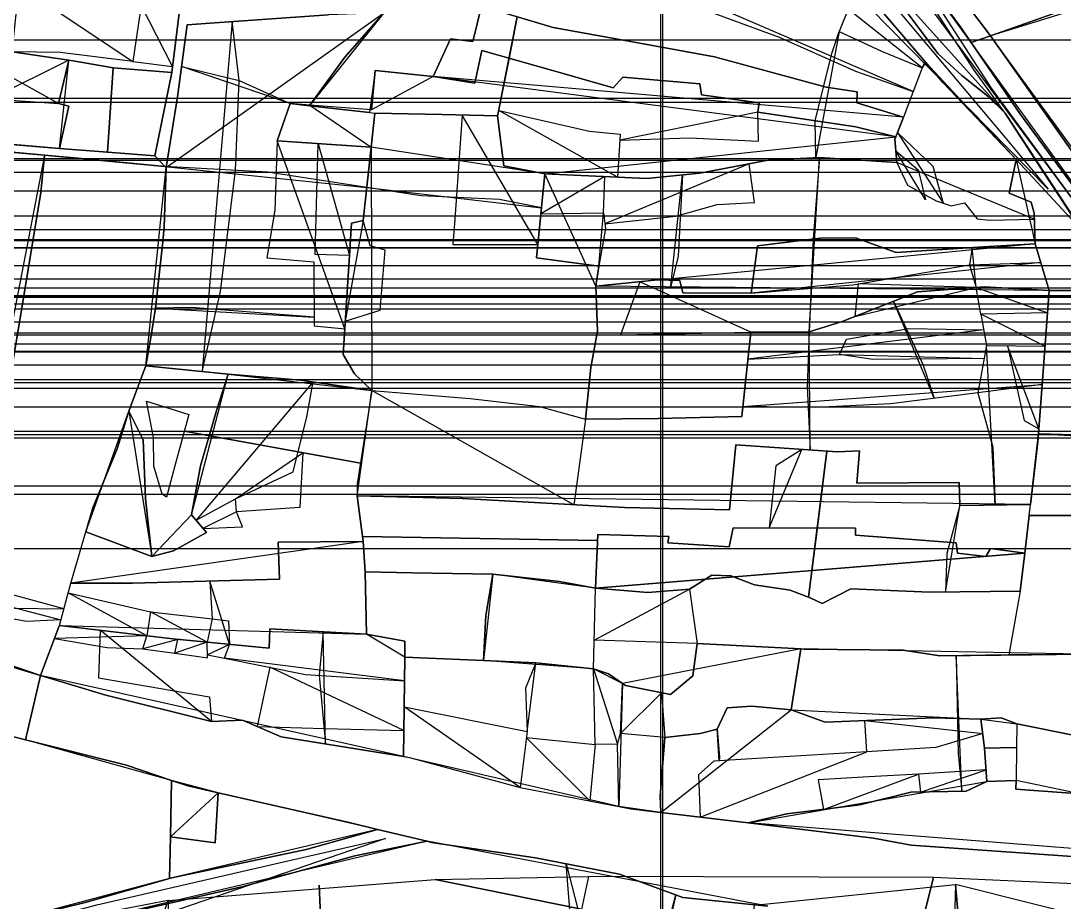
# Model space of a CAD drawing. Extents: x -6790 to 12600, y -1098 to 2171.
# Drawn here: x 516 to 642.3, y 632.3 to 738.9 of the extents above; entities that cross this region are included whole.
import ezdxf

# ---------------------------------------------------------------- set-up
doc = ezdxf.new("R2010")
doc.units = 0

msp = doc.modelspace()

# ---------------------------------------------------------------- linework, layer by layer
for points in [[(593.71, 814.33), (0.06, 814.26), (0.06, -0.07), (593.71, 0), (593.71, 814.33)], [(593.47, 802.52), (0, 802.52), (0, 0), (593.47, 0), (593.47, 802.52)], [(648.84, 709.89), (642.62, 718.33), (633.48, 730.75), (625.59, 743.05), (621.43, 748.57), (614.87, 758.38), (611.57, 762.12), (608.5, 764.16), (648.84, 709.89)], [(599.54, 760.05), (621.11, 741.52), (635.12, 724.84), (640.37, 718.56), (599.54, 760.05)], [(633.37, 737.1), (627.36, 745.05), (628.74, 745.56), (631.03, 746.39), (632.94, 747.23), (641.44, 750.94), (641.66, 754.18), (641.3, 757.23), (654.8, 756.76), (651.51, 746.23), (650.75, 742.49), (641.62, 740.01), (633.37, 737.1)], [(650.75, 742.49), (641.62, 740.01), (633.37, 737.1), (627.36, 745.05), (628.74, 745.56), (631.03, 746.39), (632.94, 747.23), (641.44, 750.94), (641.66, 754.18), (641.3, 757.23), (654.8, 756.76), (651.51, 746.23), (650.75, 742.49)], [(592.42, 744.01), (592.56, 740.15), (599.09, 740.13), (607.77, 736.93), (617.02, 732.81), (624.01, 730.37), (592.42, 744.01)], [(625.28, 744.29), (627.36, 745.05), (633.37, 737.1), (643.63, 722.58), (649.29, 715.3), (649.36, 714.07), (649.7, 711.85), (649.65, 710.65), (643.68, 718.54), (637.02, 727.6), (629.7, 738.25), (625.28, 744.29)], [(631.05, 736.29), (629.7, 738.25), (625.28, 744.29), (627.36, 745.05), (633.37, 737.1), (631.05, 736.29)], [(625.28, 744.29), (629.7, 738.25), (637.02, 727.6), (643.68, 718.54), (649.65, 710.65), (625.28, 744.29)], [(529.51, 734), (520.71, 735.1), (514.9, 735.15), (515.77, 743.19), (529.51, 734)], [(625.51, 733.92), (624.54, 735.06), (617.37, 743.47), (616.13, 740.35), (615.04, 737.62), (620.17, 735.25), (625.11, 733.24), (625.51, 733.92)], [(625.11, 733.24), (625.51, 733.92), (624.54, 735.06), (617.37, 743.47), (616.13, 740.35), (615.04, 737.62), (620.17, 735.25), (625.11, 733.24)], [(625.51, 733.92), (624.54, 735.06), (617.37, 743.47), (625.51, 733.92)], [(621.76, 742.69), (623.04, 740.23), (626.98, 734.95), (629.91, 732.31), (633.07, 729.8), (635.16, 727.73), (631.4, 732.94), (625.91, 741.48), (624.22, 743.69), (621.76, 742.69)], [(635.16, 727.73), (633.07, 729.8), (629.91, 732.31), (626.98, 734.95), (623.04, 740.23), (621.76, 742.69), (635.16, 727.73)], [(633.37, 737.1), (641.62, 740.01), (650.75, 742.49), (633.37, 737.1)], [(633.37, 737.1), (641.62, 740.01), (650.75, 742.49), (648.94, 736.06), (648.64, 732.85), (649.23, 716.54), (649.29, 715.3), (643.63, 722.58), (633.37, 737.1)], [(633.37, 737.1), (643.63, 722.58), (649.29, 715.3), (649.23, 716.54), (648.64, 732.85), (648.94, 736.06), (650.75, 742.49), (641.62, 740.01), (633.37, 737.1)], [(530.52, 740.82), (529.51, 734), (534.34, 733.39), (530.52, 740.82)], [(565.88, 732.19), (567.99, 736.75), (570.69, 736.42), (571.74, 740.69), (580.43, 738.13), (588.68, 736.61), (599.95, 734.55), (613.47, 730.9), (617.21, 730.32), (617.19, 728.98), (622.82, 727.25), (565.88, 732.19)], [(565.88, 732.19), (567.99, 736.75), (570.69, 736.42), (571.74, 740.69), (580.43, 738.13), (588.68, 736.61), (599.95, 734.55), (613.47, 730.9), (617.21, 730.32), (617.19, 728.98), (622.82, 727.25), (622.43, 726.23), (621.92, 724.9), (617.05, 726.11), (605.19, 727.85), (605.37, 729.01), (598.39, 729.95), (598.19, 731.31), (588.87, 732.12), (587.7, 730.8), (582.48, 732.29), (571.79, 735.34), (570.94, 731.37), (565.88, 732.19)], [(580.43, 738.13), (588.68, 736.61), (599.95, 734.55), (613.47, 730.9), (617.21, 730.32), (617.19, 728.98), (622.82, 727.25), (622.43, 726.23), (621.92, 724.9), (617.05, 726.11), (605.19, 727.85), (605.37, 729.01), (598.39, 729.95), (598.19, 731.31), (588.87, 732.12), (587.7, 730.8), (582.48, 732.29), (571.79, 735.34), (570.94, 731.37), (565.88, 732.19), (567.99, 736.75), (570.69, 736.42), (571.74, 740.69), (580.43, 738.13)], [(616.13, 740.35), (615.04, 737.62), (620.17, 735.25), (625.11, 733.24), (616.13, 740.35)], [(559.93, 739.89), (553.21, 739.63), (539.46, 738.68), (536.09, 738.44), (534.93, 729.73), (533.58, 721.15), (559.93, 739.89)], [(550.97, 728.72), (555.2, 734.52), (559.93, 739.89), (550.97, 728.72)], [(576.08, 739.41), (575.09, 734.4), (573.7, 727.37), (576.08, 739.41)], [(537.94, 696.47), (540.15, 706.18), (541.96, 720.79), (542.42, 731.69), (541.55, 738.82), (537.94, 696.47)], [(-7.08, 736.63), (1089.28, 736.63), (1089.28, -7.08), (-7.08, -7.08), (-7.08, 736.63)], [(612.21, 722.36), (612.16, 726.83), (614.15, 734.98), (615.04, 737.62), (612.21, 722.36)], [(649.65, 710.65), (643.68, 718.54), (637.02, 727.6), (631.05, 736.29), (633.37, 737.1), (643.63, 722.58), (649.29, 715.3), (649.36, 714.07), (649.7, 711.85), (649.65, 710.65)], [(633.37, 737.1), (643.63, 722.58), (649.29, 715.3), (633.37, 737.1)], [(503.17, 724.94), (503.26, 736.38), (508.19, 736), (514.9, 735.15), (521.77, 734.14), (503.17, 724.94)], [(521.77, 734.14), (520.53, 728.92), (521.76, 728.61), (520.64, 723.45), (508.89, 724.47), (503.17, 724.94), (503.26, 736.38), (508.19, 736), (514.9, 735.15), (521.77, 734.14)], [(520.64, 723.45), (508.89, 724.47), (503.17, 724.94), (503.26, 736.38), (508.19, 736), (514.9, 735.15), (521.77, 734.14), (520.53, 728.92), (521.76, 728.61), (520.64, 723.45)], [(507.75, 736.03), (507.26, 729.85), (520.53, 728.92), (507.75, 736.03)], [(565.88, 732.19), (558.88, 732.92), (558.42, 728.16), (550.97, 728.72), (548.58, 728.9), (546.99, 724.38), (558.39, 723.64), (558.84, 727.76), (567, 727.57), (573.7, 727.42), (574.43, 721.37), (579.42, 720.4), (591.75, 719.82), (598.16, 720.5), (606.45, 722.05), (612.65, 722.38), (622.03, 721.76), (621.8, 724.59), (621.92, 724.9), (617.05, 726.11), (605.19, 727.85), (605.37, 729.01), (598.39, 729.95), (598.19, 731.31), (588.87, 732.12), (587.7, 730.8), (582.48, 732.29), (571.79, 735.34), (570.94, 731.37), (565.88, 732.19)], [(617.05, 726.11), (605.19, 727.85), (605.37, 729.01), (598.39, 729.95), (598.19, 731.31), (588.87, 732.12), (587.7, 730.8), (582.48, 732.29), (571.79, 735.34), (570.94, 731.37), (565.88, 732.19), (558.88, 732.92), (558.2, 727.83), (558.84, 727.76), (567, 727.57), (573.7, 727.42), (574.43, 721.37), (579.42, 720.4), (591.75, 719.82), (598.16, 720.5), (606.45, 722.05), (612.65, 722.38), (622.03, 721.76), (621.8, 724.59), (621.92, 724.9), (617.05, 726.11)], [(565.88, 732.19), (570.94, 731.37), (571.79, 735.34), (582.48, 732.29), (587.7, 730.8), (588.87, 732.12), (598.19, 731.31), (598.39, 729.95), (605.37, 729.01), (605.19, 727.85), (617.05, 726.11), (621.92, 724.9), (565.88, 732.19)], [(521.77, 734.14), (520.53, 728.92), (521.76, 728.61), (520.64, 723.45), (521.77, 734.14)], [(527.15, 733.24), (522.29, 734.06), (521.77, 734.14), (520.53, 728.92), (521.76, 728.61), (520.64, 723.45), (526.44, 723.01), (527.15, 733.24)], [(526.44, 723.01), (520.64, 723.45), (521.76, 728.61), (520.53, 728.92), (521.77, 734.14), (522.29, 734.06), (527.15, 733.24), (526.44, 723.01)], [(521.77, 734.14), (522.29, 734.06), (527.15, 733.24), (521.77, 734.14)], [(625.11, 733.24), (622.82, 727.25), (622.43, 726.23), (621.92, 724.9), (621.8, 724.59), (622.03, 721.76), (612.65, 722.38), (606.45, 722.05), (598.16, 720.5), (591.75, 719.82), (579.42, 720.4), (578.41, 710.22), (585.94, 709.22), (585.57, 706.81), (593.08, 707.56), (595.74, 707.48), (596.11, 705.99), (604.38, 705.97), (605.15, 711.67), (612.73, 712.61), (617.04, 712.67), (621.97, 710.9), (632.52, 711.55), (638.77, 711.93), (638.64, 715.64), (638.28, 716.97), (635.63, 718.08), (636.5, 722.12), (627.66, 731.4), (625.51, 733.92), (625.11, 733.24)], [(625.11, 733.24), (622.82, 727.25), (622.43, 726.23), (621.92, 724.9), (621.8, 724.59), (622.03, 721.76), (612.65, 722.38), (606.45, 722.05), (598.16, 720.5), (591.75, 719.82), (579.42, 720.4), (578.41, 710.22), (585.94, 709.22), (585.57, 706.81), (593.08, 707.56), (595.74, 707.48), (596.11, 705.99), (604.38, 705.97), (605.15, 711.67), (612.73, 712.61), (617.04, 712.67), (621.97, 710.9), (632.52, 711.55), (638.77, 711.93), (638.64, 715.64), (638.28, 716.97), (635.63, 718.08), (636.5, 722.12), (627.66, 731.4), (625.51, 733.92), (625.11, 733.24)], [(636.5, 722.12), (627.66, 731.4), (625.51, 733.92), (636.5, 722.12)], [(527.15, 733.24), (534.25, 732.66), (532.18, 722.6), (526.44, 723.01), (527.15, 733.24)], [(527.15, 733.24), (526.44, 723.01), (532.18, 722.6), (534.25, 732.66), (527.15, 733.24)], [(535.42, 733.38), (542.42, 731.69), (548.58, 728.9), (535.42, 733.38)], [(558.42, 728.16), (558.88, 732.92), (565.88, 732.19), (558.42, 728.16)], [(-7, 729.06), (1082.8, 729.06), (1082.8, -7), (-7, -7), (-7, 729.06)], [(962.98, 0), (0, 0), (0, 729.55), (962.98, 729.55), (1082.21, 729.55), (1082.21, 684.35), (1082.21, 647.53), (1082.21, 629.33), (1082.21, 621.61), (1082.21, 608.99), (1082.21, 143.11), (1082.21, 79.56), (1082.21, 36.87), (1082.21, 0), (962.98, 0)], [(558.39, 723.64), (546.99, 724.38), (548.58, 728.9), (550.97, 728.72), (558.39, 723.64)], [(558.84, 727.76), (558.39, 723.64), (546.99, 724.38), (548.58, 728.9), (550.92, 728.64), (558.2, 727.83), (558.84, 727.76)], [(558.39, 723.64), (557.41, 714.75), (556, 714.44), (555.75, 710.53), (555, 698.53), (556.37, 696.21), (558.48, 694.19), (556.69, 682.9), (556.7, 681.43), (569.44, 681.1), (589.05, 680.02), (601.77, 679.74), (602.54, 687.61), (614.85, 686.76), (617.53, 686.9), (617.18, 682.96), (629.59, 683.06), (629.65, 680.25), (638.2, 680.37), (639.09, 687.96), (639.17, 688.94), (640.47, 706.3), (632.62, 706.72), (624.53, 706.14), (615.42, 702.53), (611.42, 701.27), (604.34, 701.24), (603.28, 691.05), (593.12, 690.78), (584.33, 690.73), (584.98, 696.95), (585.79, 701.37), (585.57, 706.81), (585.94, 709.22), (578.41, 710.22), (579.42, 720.4), (574.43, 721.37), (573.7, 727.42), (567, 727.57), (558.84, 727.76), (558.39, 723.64)], [(558.39, 723.64), (557.41, 714.75), (556, 714.44), (555.75, 710.53), (555, 698.53), (556.37, 696.21), (558.48, 694.19), (556.69, 682.9), (556.7, 681.43), (569.44, 681.1), (589.05, 680.02), (601.77, 679.74), (602.54, 687.61), (614.85, 686.76), (617.53, 686.9), (617.18, 682.96), (629.59, 683.06), (629.65, 680.25), (638.2, 680.37), (639.09, 687.96), (639.17, 688.94), (640.47, 706.3), (632.62, 706.72), (624.53, 706.14), (615.42, 702.53), (611.42, 701.27), (604.34, 701.24), (603.28, 691.05), (593.12, 690.78), (584.33, 690.73), (584.98, 696.95), (585.79, 701.37), (585.57, 706.81), (585.94, 709.22), (578.41, 710.22), (579.42, 720.4), (574.43, 721.37), (573.7, 727.42), (567, 727.57), (558.84, 727.76), (558.39, 723.64)], [(558.39, 723.64), (558.84, 727.76), (567, 727.57), (573.7, 727.42), (574.43, 721.37), (579.42, 720.4), (558.39, 723.64)], [(573.84, 728.05), (584.8, 725.56), (588.54, 725.22), (588.21, 719.99), (573.84, 728.05)], [(588.49, 724.47), (596.94, 724.74), (605.28, 724.36), (605.19, 727.85), (588.49, 724.47)], [(644.59, 713.39), (643.34, 715.21), (638.78, 722.14), (635.16, 727.73), (644.59, 713.39)], [(569.39, 727.52), (568.5, 714.9), (568.28, 711.87), (578.57, 711.87), (569.39, 727.52)], [(622.82, 727.25), (622.43, 726.23), (621.92, 724.9), (622.82, 727.25)], [(627.7, 716.83), (626.43, 721.27), (622.11, 725.41), (627.7, 716.83)], [(520.64, 723.45), (508.89, 724.47), (503.17, 724.94), (520.64, 723.45)], [(546.99, 724.38), (546.71, 716.01), (545.76, 710.24), (551.45, 709.74), (551.49, 702.02), (555.2, 701.66), (546.99, 724.38)], [(555.75, 710.53), (551.62, 710.64), (551.86, 719.67), (551.98, 724.05), (555.75, 710.53)], [(621.92, 724.9), (621.8, 724.59), (622.03, 721.76), (612.65, 722.38), (606.45, 722.05), (598.16, 720.5), (591.75, 719.82), (579.42, 720.4), (621.92, 724.9)], [(509.74, 723.48), (514.05, 723.09), (518.82, 722.65), (518.4, 718.13), (516.33, 705.65), (513.84, 690.59), (512.35, 678.9), (514.17, 678.82), (513.42, 676.03), (511.4, 668.54), (509.1, 668.79), (507.27, 662.98), (502.75, 664.26), (503.8, 668.57), (499.69, 669.69), (501.3, 678.01), (503.59, 689.86), (505.67, 700.6), (507.49, 711.81), (509.74, 723.48)], [(509.74, 723.48), (514.05, 723.09), (518.82, 722.65), (518.4, 718.13), (516.33, 705.65), (513.84, 690.59), (512.35, 678.9), (514.17, 678.82), (513.42, 676.03), (511.4, 668.54), (509.1, 668.79), (507.27, 662.98), (502.75, 664.26), (503.8, 668.57), (499.69, 669.69), (501.3, 678.01), (503.59, 689.86), (505.67, 700.6), (507.49, 711.81), (509.74, 723.48)], [(507.27, 662.98), (509.1, 668.79), (511.4, 668.54), (513.42, 676.03), (514.17, 678.82), (512.35, 678.9), (513.84, 690.59), (516.33, 705.65), (518.4, 718.13), (518.82, 722.65), (507.27, 662.98)], [(518.82, 722.65), (514.05, 723.09), (509.74, 723.48), (518.82, 722.65)], [(533.42, 721.31), (524.18, 722.16), (518.82, 722.65), (533.42, 721.31)], [(558.48, 694.19), (556.37, 696.21), (555, 698.53), (555.75, 710.53), (556, 714.44), (557.41, 714.75), (558.39, 723.64), (558.48, 694.19)], [(621.91, 723.17), (624.62, 720.89), (625.51, 717.26), (621.91, 723.17)], [(-6.94, 722.27), (1075.52, 722.27), (1075.52, -6.94), (-6.94, -6.94), (-6.94, 722.27)], [(-6.94, 722.27), (1075.52, 722.27), (1075.52, -6.94), (-6.94, -6.94), (-6.94, 722.27)], [(935.17, 0), (0, 0), (0, 722.06), (957.79, 722.06), (1075.8, 722.06), (1075.8, 677.32), (935.17, 0)], [(557.85, 718.74), (545.87, 720.6), (533.42, 721.31), (557.85, 718.74)], [(586.68, 714.36), (595.27, 715.28), (600.27, 716.71), (604.81, 716.92), (604.16, 721.62), (586.68, 714.36)], [(612.65, 722.38), (611.92, 712.51), (611.42, 701.27), (612.65, 722.38)], [(622.03, 721.76), (623.33, 719.04), (626.78, 717.14), (628.61, 716.52), (630.21, 716.88), (631.76, 714.95), (633.24, 714.8), (638.67, 714.9), (622.03, 721.76)], [(638.77, 711.93), (638.64, 715.64), (638.28, 716.97), (635.63, 718.08), (636.5, 722.12), (638.77, 711.93)], [(638.77, 711.93), (640.47, 706.3), (645.11, 706.27), (645.59, 710.93), (645.73, 711.74), (644.59, 713.39), (636.5, 722.12), (635.63, 718.08), (638.28, 716.97), (638.64, 715.64), (638.77, 711.93)], [(644.59, 713.39), (645.73, 711.74), (645.59, 710.93), (645.11, 706.27), (640.47, 706.3), (638.77, 711.93), (638.64, 715.64), (638.28, 716.97), (635.63, 718.08), (636.5, 722.12), (644.59, 713.39)], [(-6.92, 720.6), (1085.66, 720.6), (1085.66, -6.92), (-6.92, -6.92), (-6.92, 720.6)], [(533.58, 721.15), (533.32, 713.98), (533.15, 712.18), (532.28, 704.15), (531.72, 700.58), (531.1, 697.18), (533.58, 721.15)], [(579.42, 720.4), (578.41, 710.22), (585.94, 709.22), (585.57, 706.81), (579.42, 720.4)], [(578.94, 715.58), (586.51, 715.67), (586.68, 720.06), (578.94, 715.58)], [(596.08, 720.28), (595.54, 710.45), (594.66, 706.82), (596.08, 720.28)], [(-6.9, 718.36), (1069.9, 718.36), (1069.9, -6.9), (-6.9, -6.9), (-6.9, 718.36)], [(579.01, 716.28), (573.93, 717.29), (564.45, 717.72), (557.85, 718.74), (579.01, 716.28)], [(951.67, 0), (0, 0), (0, 715.33), (951.67, 715.33), (1068.58, 715.33), (1068.58, 671.01), (1068.58, 634.91), (1068.58, 617.06), (1068.58, 609.49), (1068.58, 597.12), (1068.58, 140.32), (1068.58, 78.01), (1068.58, 36.15), (1068.58, 0), (951.67, 0)], [(951.67, 0), (0, 0), (0, 715.33), (951.67, 715.33), (1068.58, 715.33), (1068.58, 671.01), (1068.58, 634.91), (1068.58, 617.06), (1068.58, 609.49), (1068.58, 597.12), (1068.58, 140.32), (1068.58, 78.01), (1068.58, 36.15), (1068.58, 0), (951.67, 0)], [(586.51, 715.67), (586.76, 713.79), (585.94, 709.22), (586.51, 715.67)], [(555.25, 702.56), (559.46, 703.92), (560.08, 711.17), (558.25, 711.7), (557.41, 714.75), (555.25, 702.56)], [(-6.84, 712.46), (1069.85, 712.46), (1069.85, -6.84), (-6.84, -6.84), (-6.84, 712.46)], [(962.1, 0), (0, 0), (0, 713.68), (962.1, 713.68), (1078.73, 713.68), (1078.73, 669.46), (1078.73, 633.44), (1078.73, 615.64), (1078.73, 608.09), (1078.73, 595.74), (1078.73, 140), (1078.73, 77.83), (1078.73, 36.07), (1078.73, 0), (962.1, 0)], [(640.47, 706.3), (632.62, 706.72), (624.53, 706.14), (615.42, 702.53), (611.42, 701.27), (604.34, 701.24), (603.28, 691.05), (593.12, 690.78), (584.33, 690.73), (584.98, 696.95), (585.79, 701.37), (585.57, 706.81), (593.08, 707.56), (595.74, 707.48), (596.11, 705.99), (604.38, 705.97), (605.15, 711.67), (612.73, 712.61), (617.04, 712.67), (621.97, 710.9), (632.52, 711.55), (638.77, 711.93), (640.47, 706.3)], [(640.47, 706.3), (638.77, 711.93), (632.52, 711.55), (621.97, 710.9), (617.04, 712.67), (612.73, 712.61), (605.15, 711.67), (604.38, 705.97), (596.11, 705.99), (595.74, 707.48), (593.08, 707.56), (585.57, 706.81), (585.79, 701.37), (584.98, 696.95), (584.33, 690.73), (593.12, 690.78), (603.28, 691.05), (604.34, 701.24), (611.42, 701.27), (615.42, 702.53), (624.53, 706.14), (632.62, 706.72), (640.47, 706.3)], [(585.57, 706.81), (593.08, 707.56), (595.74, 707.48), (596.11, 705.99), (604.38, 705.97), (605.15, 711.67), (612.73, 712.61), (617.04, 712.67), (621.97, 710.9), (632.52, 711.55), (638.77, 711.93), (585.57, 706.81)], [(-6.84, 712.33), (1068.74, 712.33), (1068.74, -6.84), (-6.84, -6.84), (-6.84, 712.33)], [(-6.84, 712.33), (1077.89, 712.33), (1077.89, -6.84), (-6.84, -6.84), (-6.84, 712.33)], [(-6.84, 711.5), (1057.72, 711.5), (1057.72, -6.84), (-6.84, -6.84), (-6.84, 711.5)], [(946.73, 0), (0, 0), (0, 711.46), (946.73, 711.46), (1063, 711.46), (1063, 667.37), (1063, 631.47), (1063, 613.72), (1063, 606.19), (1063, 593.88), (1063, 139.56), (1063, 77.59), (1063, 35.96), (1063, 0), (946.73, 0)], [(631.17, 711.47), (630.82, 709.37), (631.64, 706.64), (631.17, 711.47)], [(-6.81, 709.32), (1070.67, 709.32), (1070.67, -6.81), (-6.81, -6.81), (-6.81, 709.32)], [(604.38, 705.97), (616.7, 706.98), (630.82, 709.37), (639.45, 709.68), (604.38, 705.97)], [(-6.8, 707.71), (1080, 707.71), (1080, -6.8), (-6.8, -6.8), (-6.8, 707.71)], [(-6.79, 706.62), (1064.98, 706.62), (1064.98, -6.79), (-6.79, -6.79), (-6.79, 706.62)], [(585.57, 706.81), (585.79, 701.37), (584.98, 696.95), (584.33, 690.73), (593.12, 690.78), (603.28, 691.05), (604.34, 701.24), (611.42, 701.27), (615.42, 702.53), (624.53, 706.14), (632.62, 706.72), (640.47, 706.3), (585.57, 706.81)], [(590.9, 707.34), (588.59, 700.93), (604.34, 701.24), (590.9, 707.34)], [(631.64, 706.64), (617.34, 707.09), (616.95, 703.14), (631.64, 706.64)], [(640.27, 703.58), (632.22, 703.4), (631.64, 706.64), (640.27, 703.58)], [(639.17, 688.94), (640.47, 706.3), (645.11, 706.27), (646, 704.22), (649.25, 697.95), (649.41, 697.66), (653.8, 689.73), (656.96, 690.51), (657.6, 688.41), (652.34, 688.25), (639.17, 688.94)], [(640.47, 706.3), (639.17, 688.94), (652.34, 688.25), (657.6, 688.41), (656.96, 690.51), (653.8, 689.73), (649.41, 697.66), (646, 704.22), (645.11, 706.27), (640.47, 706.3)], [(-6.78, 705.66), (1074.19, 705.66), (1074.19, -6.78), (-6.78, -6.78), (-6.78, 705.66)], [(947.69, 0), (0, 0), (0, 705.61), (947.69, 705.61), (1063, 705.61), (1063, 661.89), (1063, 626.28), (1063, 608.68), (1063, 601.22), (1063, 589.01), (1063, 138.42), (1063, 76.95), (1063, 35.66), (1063, 0), (947.69, 0)], [(946.6, 0), (0, 0), (0, 705.49), (946.6, 705.49), (1061.9, 705.49), (1061.9, 661.78), (1061.9, 626.17), (1061.9, 608.57), (1061.9, 601.11), (1061.9, 588.9), (1061.9, 138.39), (1061.9, 76.94), (1061.9, 35.66), (1061.9, 0), (946.6, 0)], [(955.75, 0), (0, 0), (0, 705.49), (955.75, 705.49), (1071.04, 705.49), (1071.04, 661.78), (1071.04, 626.17), (1071.04, 608.57), (1071.04, 601.11), (1071.04, 588.9), (1071.04, 138.39), (1071.04, 76.94), (1071.04, 35.66), (1071.04, 0), (955.75, 0)], [(621.63, 704.99), (625.2, 697.25), (626.56, 693.24), (621.63, 704.99)], [(-6.76, 704.06), (1073.61, 704.06), (1073.61, -6.76), (-6.76, -6.76), (-6.76, 704.06)], [(935.72, 0), (0, 0), (0, 704.66), (935.72, 704.66), (1050.88, 704.66), (1050.88, 661), (1050.88, 625.44), (1050.88, 607.86), (1050.88, 600.41), (1050.88, 588.21), (1050.88, 138.23), (1050.88, 76.85), (1050.88, 35.61), (1050.88, 0), (935.72, 0)], [(551.49, 703.05), (536.61, 704.21), (532.28, 704.15), (551.49, 703.05)], [(949.05, 0), (0, 0), (0, 702.5), (949.05, 702.5), (1063.86, 702.5), (1063.86, 658.98), (1063.86, 623.52), (1063.86, 605.99), (1063.86, 598.57), (1063.86, 586.41), (1063.86, 137.81), (1063.86, 76.61), (1063.86, 35.51), (1063.86, 0), (949.05, 0)], [(632.22, 703.4), (632.9, 699.64), (639.96, 699.53), (632.22, 703.4)], [(-6.74, 701.17), (1064.32, 701.17), (1064.32, -6.74), (-6.74, -6.74), (-6.74, 701.17)], [(604, 697.97), (615.08, 698.54), (615.94, 700.39), (623.44, 701.69), (632.56, 701.52), (604, 697.97)], [(611.42, 701.27), (611.19, 694.68), (611.53, 686.99), (611.42, 701.27)], [(958.65, 0), (0, 0), (0, 700.91), (958.65, 700.91), (1073.2, 700.91), (1073.2, 657.49), (1073.2, 622.11), (1073.2, 604.63), (1073.2, 597.21), (1073.2, 585.09), (1073.2, 137.49), (1073.2, 76.44), (1073.2, 35.43), (1073.2, 0), (958.65, 0)], [(943.82, 0), (0, 0), (0, 699.83), (943.82, 699.83), (1058.2, 699.83), (1058.2, 656.47), (1058.2, 621.15), (1058.2, 603.69), (1058.2, 596.29), (1058.2, 584.18), (1058.2, 137.28), (1058.2, 76.32), (1058.2, 35.37), (1058.2, 0), (943.82, 0)], [(-6.71, 698.93), (1023.67, 698.93), (1023.67, -6.71), (-6.71, -6.71), (-6.71, 698.93)], [(953.19, 0), (0, 0), (0, 698.88), (953.19, 698.88), (1067.41, 698.88), (1067.41, 655.58), (1067.41, 620.31), (1067.41, 602.87), (1067.41, 595.48), (1067.41, 583.39), (1067.41, 137.1), (1067.41, 76.22), (1067.41, 35.32), (1067.41, 0), (953.19, 0)], [(632.61, 698.04), (619.11, 697.93), (615.08, 698.54), (632.61, 698.04)], [(632.9, 699.64), (631.84, 693.91), (633.64, 687.33), (633.93, 680.31), (632.9, 699.64)], [(635.44, 699.6), (637.43, 690.55), (639.21, 689.54), (635.44, 699.6)], [(952.89, 0), (0, 0), (0, 697.29), (952.89, 697.29), (1066.84, 697.29), (1066.84, 654.09), (1066.84, 618.9), (1066.84, 601.5), (1066.84, 594.13), (1066.84, 582.06), (1066.84, 136.78), (1066.84, 76.05), (1066.84, 35.24), (1066.84, 0), (952.89, 0)], [(536.63, 679.15), (537.71, 685.08), (539.7, 691.9), (541.07, 696.15), (549.83, 695.44), (558.48, 694.19), (556.69, 682.9), (556.7, 681.43), (557.41, 675.89), (547.11, 675.84), (547.27, 671.34), (529.48, 670.87), (522.03, 670.86), (523.85, 677.07), (531.84, 674.11), (534.45, 674.79), (538.43, 677), (536.63, 679.15)], [(531.84, 674.11), (534.45, 674.79), (538.43, 677), (536.63, 679.15), (537.71, 685.08), (539.7, 691.9), (541.07, 696.15), (549.83, 695.44), (558.48, 694.19), (556.69, 682.9), (556.7, 681.43), (557.41, 675.89), (547.11, 675.84), (547.27, 671.34), (529.48, 670.87), (522.03, 670.86), (523.85, 677.07), (531.84, 674.11)], [(531.84, 674.11), (534.45, 674.79), (538.43, 677), (536.63, 679.15), (537.71, 685.08), (539.7, 691.9), (541.07, 696.15), (531.1, 697.18), (530.71, 696.12), (529.04, 691.68), (530.78, 688.21), (531.07, 681.09), (531.84, 674.11)], [(529.04, 691.68), (530.78, 688.21), (531.07, 681.09), (531.84, 674.11), (534.45, 674.79), (538.43, 677), (536.63, 679.15), (537.71, 685.08), (539.7, 691.9), (541.07, 696.15), (531.1, 697.18), (530.71, 696.12), (529.04, 691.68)], [(541.07, 696.15), (539.7, 691.9), (537.71, 685.08), (536.63, 679.15), (541.07, 696.15)], [(558.48, 694.19), (549.83, 695.44), (541.07, 696.15), (558.48, 694.19)], [(-6.68, 695.53), (1050.8, 695.53), (1050.8, -6.68), (-6.68, -6.68), (-6.68, 695.53)], [(-6.68, 695.15), (1058.21, 695.15), (1058.21, -6.68), (-6.68, -6.68), (-6.68, 695.15)], [(537.2, 678.47), (541.95, 681.07), (548.93, 684.34), (550.61, 691), (551.36, 695.22), (537.2, 678.47)], [(639.61, 694.9), (631.84, 693.91), (621.29, 692.58), (612.17, 692.12), (603.4, 692.24), (639.61, 694.9)], [(944.1, 694.44), (0, 694.44), (0, 0), (944.1, 0), (944.1, 694.44)], [(558.48, 694.19), (556.69, 682.9), (556.7, 681.43), (558.48, 694.19)], [(558.48, 694.19), (570.36, 693.2), (578.76, 692.25), (584.33, 690.73), (583.39, 683.85), (582.92, 680.36), (558.48, 694.19)], [(531.18, 692.9), (536.31, 691.26), (534.63, 685.05), (533.6, 681.26), (533.07, 681.62), (532.09, 685.03), (532.02, 688.5), (531.18, 692.9)], [(531.18, 692.9), (536.31, 691.26), (534.63, 685.05), (533.6, 681.26), (533.07, 681.62), (532.09, 685.03), (532.02, 688.5), (531.18, 692.9)], [(531.18, 692.9), (536.31, 691.26), (534.63, 685.05), (533.6, 681.26), (533.07, 681.62), (532.09, 685.03), (532.02, 688.5), (531.18, 692.9)], [(531.18, 692.9), (536.31, 691.26), (534.63, 685.05), (533.6, 681.26), (533.07, 681.62), (532.09, 685.03), (532.02, 688.5), (531.18, 692.9)], [(903.83, 0), (0, 0), (0, 692.21), (903.83, 692.21), (1016.96, 692.21), (1016.96, 649.33), (1016.96, 614.39), (1016.96, 597.12), (1016.96, 589.8), (1016.96, 577.82), (1016.96, 135.79), (1016.96, 75.49), (1016.96, 34.99), (1016.96, 0), (903.83, 0)], [(529.04, 691.68), (527.64, 687.14), (524.67, 679.98), (523.85, 677.07), (529.04, 691.68)], [(531.84, 674.11), (531.07, 681.09), (530.78, 688.21), (529.04, 691.68), (527.64, 687.14), (524.67, 679.98), (523.85, 677.07), (531.84, 674.11)], [(531.84, 674.11), (523.85, 677.07), (524.67, 679.98), (527.64, 687.14), (529.04, 691.68), (530.78, 688.21), (531.07, 681.09), (531.84, 674.11)], [(531.84, 674.11), (531.07, 681.09), (530.78, 688.21), (529.04, 691.68), (531.84, 674.11)], [(-6.62, 689.25), (1050.92, 689.25), (1050.92, -6.62), (-6.62, -6.62), (-6.62, 689.25)], [(931.54, 0), (0, 0), (0, 688.85), (931.54, 688.85), (1044.12, 688.85), (1044.12, 646.17), (1044.12, 611.4), (1044.12, 594.22), (1044.12, 586.93), (1044.12, 575.01), (1044.12, 135.13), (1044.12, 75.12), (1044.12, 34.82), (1044.12, 0), (931.54, 0)], [(939.02, 0), (0, 0), (0, 688.47), (939.02, 688.47), (1051.54, 688.47), (1051.54, 645.81), (1051.54, 611.07), (1051.54, 593.89), (1051.54, 586.61), (1051.54, 574.7), (1051.54, 135.05), (1051.54, 75.08), (1051.54, 34.8), (1051.54, 0), (939.02, 0)], [(535.76, 689.24), (552.64, 686.19), (557.08, 685.38), (535.76, 689.24)], [(657.6, 688.41), (658.49, 685.46), (659.06, 681.5), (658.13, 679.19), (647.6, 679.68), (643.44, 679.07), (638.05, 679.07), (638.2, 680.37), (639.09, 687.96), (639.17, 688.94), (652.34, 688.25), (657.6, 688.41)], [(639.17, 688.94), (639.09, 687.96), (638.2, 680.37), (639.17, 688.94)], [(639.17, 688.94), (652.34, 688.25), (657.6, 688.41), (639.17, 688.94)], [(556.7, 681.43), (569.44, 681.1), (589.05, 680.02), (601.77, 679.74), (602.54, 687.61), (614.85, 686.76), (617.53, 686.9), (617.18, 682.96), (629.59, 683.06), (629.65, 680.25), (638.2, 680.37), (556.7, 681.43)], [(581.19, 671.07), (585.53, 670.25), (585.81, 676.75), (594.44, 676.53), (594.32, 675.76), (601.72, 675.25), (602.22, 677.55), (617.01, 677.53), (617.04, 676.68), (629.21, 675.74), (629.36, 674.48), (632.79, 674.1), (633.38, 675.07), (637.52, 674.49), (638.05, 679.07), (638.2, 680.37), (629.65, 680.25), (629.59, 683.06), (617.18, 682.96), (617.53, 686.9), (614.85, 686.76), (602.54, 687.61), (601.77, 679.74), (589.05, 680.02), (569.44, 681.1), (556.7, 681.43), (557.41, 675.89), (557.64, 672.22), (563.33, 672.13), (573.1, 671.97), (581.19, 671.07)], [(550.12, 686.64), (549.73, 680.02), (542.09, 679.49), (541.95, 681.07), (550.12, 686.64)], [(610.52, 687.06), (607.37, 685.07), (606.59, 677.55), (610.52, 687.06)], [(613.55, 686.85), (612.49, 678.36), (611.33, 669.19), (613.55, 686.85)], [(932.74, 0), (0, 0), (0, 682.63), (932.74, 682.63), (1044.3, 682.63), (1044.3, 640.33), (1044.3, 605.88), (1044.3, 588.85), (1044.3, 581.63), (1044.3, 569.82), (1044.3, 133.91), (1044.3, 74.45), (1044.3, 34.5), (1044.3, 0), (932.74, 0)], [(466.66, 682.61), (470.74, 679.74), (481.17, 676.44), (492.02, 673.01), (507.89, 668.97), (515.01, 667.83), (521.18, 667.76), (466.66, 682.61)], [(-6.55, 681.62), (1064.05, 681.62), (1064.05, -6.55), (-6.55, -6.55), (-6.55, 681.62)], [(520.81, 666.42), (516.65, 666.21), (503.8, 668.57), (494.3, 671.16), (479.52, 674.94), (466.06, 680.76), (520.81, 666.42)], [(629.65, 680.25), (628.08, 674.45), (627.93, 669.79), (629.65, 680.25)], [(644.56, 666.39), (644.72, 669.08), (644.78, 669.12), (648.68, 671.4), (654.52, 675.11), (656.36, 676.93), (657.79, 678.34), (658.13, 679.19), (647.6, 679.68), (643.44, 679.07), (638.05, 679.07), (637.52, 674.49), (636.98, 669.91), (635.6, 662.18), (638.33, 662.21), (644.33, 662.28), (644.56, 666.39)], [(638.05, 679.07), (643.44, 679.07), (647.6, 679.68), (658.13, 679.19), (638.05, 679.07)], [(536.63, 679.15), (538.43, 677), (534.45, 674.79), (531.84, 674.11), (536.63, 679.15)], [(538.01, 677.5), (542.8, 677.67), (542.09, 679.49), (538.01, 677.5)], [(585.53, 670.25), (585.81, 676.75), (594.44, 676.53), (594.32, 675.76), (601.72, 675.25), (602.22, 677.55), (617.01, 677.53), (617.04, 676.68), (629.21, 675.74), (629.36, 674.48), (632.79, 674.1), (633.38, 675.07), (637.52, 674.49), (585.53, 670.25)], [(585.53, 670.25), (591.9, 669.74), (596.91, 670.14), (599.62, 671.83), (601.92, 671.74), (604.8, 670.65), (609.11, 670.03), (611.54, 669.11), (613, 668.42), (616.47, 670.19), (626.01, 669.76), (636.98, 669.91), (637.52, 674.49), (633.38, 675.07), (632.79, 674.1), (629.36, 674.48), (629.21, 675.74), (617.04, 676.68), (617.01, 677.53), (602.22, 677.55), (601.72, 675.25), (594.32, 675.76), (594.44, 676.53), (585.81, 676.75), (585.53, 670.25)], [(585.53, 670.25), (585.81, 676.75), (594.44, 676.53), (594.32, 675.76), (601.72, 675.25), (602.22, 677.55), (617.01, 677.53), (617.04, 676.68), (629.21, 675.74), (629.36, 674.48), (632.79, 674.1), (633.38, 675.07), (637.52, 674.49), (636.98, 669.91), (626.01, 669.76), (616.47, 670.19), (613, 668.42), (611.54, 669.11), (609.11, 670.03), (604.8, 670.65), (601.92, 671.74), (599.62, 671.83), (596.91, 670.14), (591.9, 669.74), (585.53, 670.25)], [(557.41, 675.89), (557.64, 672.22), (557.81, 664.68), (546.11, 665.34), (546.03, 662.99), (534.39, 664.11), (520.63, 665.76), (522.03, 670.86), (529.48, 670.87), (547.27, 671.34), (547.11, 675.84), (557.41, 675.89)], [(520.63, 665.76), (522.03, 670.86), (529.48, 670.87), (547.27, 671.34), (547.11, 675.84), (557.41, 675.89), (557.64, 672.22), (557.81, 664.68), (546.11, 665.34), (546.03, 662.99), (534.39, 664.11), (520.63, 665.76)], [(522.03, 670.86), (529.48, 670.87), (547.27, 671.34), (547.11, 675.84), (557.41, 675.89), (522.03, 670.86)], [(557.33, 676.53), (571.6, 676.27), (585.78, 676.01), (557.33, 676.53)], [(947.17, 0), (0, 0), (0, 675.07), (947.17, 675.07), (1057.5, 675.07), (1057.5, 633.24), (1057.5, 599.17), (1057.5, 582.33), (1057.5, 575.19), (1057.5, 563.51), (1057.5, 132.42), (1057.5, 73.62), (1057.5, 34.12), (1057.5, 0), (947.17, 0)], [(637.52, 674.49), (636.98, 669.91), (626.01, 669.76), (616.47, 670.19), (613, 668.42), (611.54, 669.11), (609.11, 670.03), (604.8, 670.65), (601.92, 671.74), (599.62, 671.83), (596.91, 670.14), (591.9, 669.74), (585.53, 670.25), (637.52, 674.49)], [(573.1, 671.97), (563.33, 672.13), (557.64, 672.22), (573.1, 671.97)], [(557.81, 664.68), (557.64, 672.22), (563.33, 672.13), (573.1, 671.97), (572.25, 666.97), (572, 661.49), (570.1, 661.57), (562.47, 661.91), (562.45, 663.86), (557.81, 664.68)], [(557.64, 672.22), (563.33, 672.13), (573.1, 671.97), (572.25, 666.97), (572, 661.49), (570.1, 661.57), (562.47, 661.91), (562.45, 663.86), (557.81, 664.68), (557.64, 672.22)], [(538.87, 671.12), (539.12, 666.55), (541.1, 666.32), (541.23, 663.45), (538.87, 671.12)], [(572, 661.49), (572.25, 666.97), (573.1, 671.97), (572, 661.49)], [(573.1, 671.97), (572.25, 666.97), (572, 661.49), (578.32, 661.21), (585.31, 660.5), (585.53, 670.25), (581.19, 671.07), (573.1, 671.97)], [(573.1, 671.97), (572.25, 666.97), (572, 661.49), (578.32, 661.21), (585.31, 660.5), (585.53, 670.25), (581.19, 671.07), (573.1, 671.97)], [(573.1, 671.97), (581.19, 671.07), (585.53, 670.25), (573.1, 671.97)], [(585.53, 670.25), (591.9, 669.74), (596.91, 670.14), (599.62, 671.83), (601.92, 671.74), (604.8, 670.65), (609.11, 670.03), (611.54, 669.11), (613, 668.42), (616.47, 670.19), (626.01, 669.76), (636.98, 669.91), (635.6, 662.18), (627.25, 662.08), (622.8, 662.74), (610.8, 662.88), (610.41, 662.9), (597.86, 663.56), (597.33, 659.67), (594.61, 657.38), (589.18, 658.47), (588.81, 658.73), (587.12, 659.91), (585.31, 660.5), (585.53, 670.25)], [(521.7, 669.69), (531.65, 667.4), (531.24, 664.49), (521.7, 669.69)], [(596.91, 670.14), (597.86, 663.56), (585.39, 663.96), (596.91, 670.14)], [(531.65, 667.4), (539.12, 666.55), (538.54, 663.71), (531.65, 667.4)], [(520.63, 665.76), (520.57, 665.57), (518.36, 659.7), (520.63, 665.76)], [(557.81, 664.68), (546.11, 665.34), (546.03, 662.99), (534.39, 664.11), (520.63, 665.76), (520.57, 665.57), (518.36, 659.7), (526.24, 657.31), (539.06, 654.11), (542.82, 654.28), (547.47, 652.25), (562.28, 649.87), (562.47, 661.91), (562.45, 663.86), (557.81, 664.68)], [(562.47, 661.91), (562.28, 649.87), (547.47, 652.25), (542.82, 654.28), (539.06, 654.11), (526.24, 657.31), (518.36, 659.7), (520.57, 665.57), (520.63, 665.76), (534.39, 664.11), (546.03, 662.99), (546.11, 665.34), (557.81, 664.68), (562.45, 663.86), (562.47, 661.91)], [(557.81, 664.68), (546.11, 665.34), (546.03, 662.99), (534.39, 664.11), (520.63, 665.76), (557.81, 664.68)], [(520.05, 664.18), (526.4, 663.07), (530.75, 662.91), (531.24, 664.49), (520.05, 664.18)], [(525.59, 665.16), (525.38, 659.4), (538.82, 657.11), (539.06, 654.11), (525.59, 665.16)], [(552.56, 664.98), (552.1, 659.72), (552.85, 651.39), (552.56, 664.98)], [(557.81, 664.68), (562.45, 663.86), (562.47, 661.91), (557.81, 664.68)], [(530.75, 662.91), (534.63, 662.38), (534.98, 664.05), (530.75, 662.91)], [(534.63, 662.38), (536.91, 662.06), (538.56, 661.84), (538.54, 663.71), (534.63, 662.38)], [(538.55, 662.21), (540.63, 661.79), (541.23, 663.45), (538.55, 662.21)], [(609.24, 655.55), (604.48, 655.99), (601.48, 655.77), (600.27, 653.2), (598.23, 652.66), (593.96, 652.18), (593.36, 645.08), (593.44, 643.13), (589.84, 643.57), (588.37, 643.85), (588.23, 651.37), (588.59, 652.67), (588.81, 658.73), (589.18, 658.47), (594.61, 657.38), (597.33, 659.67), (597.86, 663.56), (610.41, 662.9), (609.24, 655.55)], [(593.44, 643.13), (589.84, 643.57), (588.37, 643.85), (588.23, 651.37), (588.59, 652.67), (588.81, 658.73), (589.18, 658.47), (594.61, 657.38), (597.33, 659.67), (597.86, 663.56), (610.41, 662.9), (609.24, 655.55), (604.48, 655.99), (601.48, 655.77), (600.27, 653.2), (598.23, 652.66), (593.96, 652.18), (593.36, 645.08), (593.44, 643.13)], [(588.81, 658.73), (589.18, 658.47), (594.61, 657.38), (597.33, 659.67), (597.86, 663.56), (610.41, 662.9), (588.81, 658.73)], [(518.36, 659.7), (512.67, 661.63), (507.27, 662.98), (518.36, 659.7)], [(572, 661.49), (570.1, 661.57), (562.47, 661.91), (562.28, 649.87), (563.02, 649.75), (576.44, 646.13), (588.37, 643.85), (588.23, 651.37), (588.59, 652.67), (588.81, 658.73), (587.12, 659.91), (585.31, 660.5), (578.32, 661.21), (572, 661.49)], [(562.47, 661.91), (562.28, 649.87), (563.02, 649.75), (576.44, 646.13), (588.37, 643.85), (588.23, 651.37), (588.59, 652.67), (588.81, 658.73), (587.12, 659.91), (585.31, 660.5), (578.32, 661.21), (572, 661.49), (570.1, 661.57), (562.47, 661.91)], [(562.47, 661.91), (570.1, 661.57), (572, 661.49), (562.47, 661.91)], [(609.24, 655.55), (610.41, 662.9), (610.8, 662.88), (622.8, 662.74), (627.25, 662.08), (638.33, 662.21), (644.33, 662.28), (644.29, 659.09), (644.23, 655.51), (644.18, 652.31), (636.57, 653.83), (634.65, 654.55), (632.2, 654.42), (626.48, 654.57), (613.36, 654.06), (609.24, 655.55)], [(644.23, 655.51), (644.29, 659.09), (644.33, 662.28), (638.33, 662.21), (635.6, 662.18), (627.25, 662.08), (622.8, 662.74), (610.8, 662.88), (610.41, 662.9), (609.24, 655.55), (613.36, 654.06), (626.48, 654.57), (632.2, 654.42), (634.65, 654.55), (636.57, 653.83), (644.18, 652.31), (644.23, 655.51)], [(610.41, 662.9), (610.8, 662.88), (622.8, 662.74), (627.25, 662.08), (638.33, 662.21), (644.33, 662.28), (610.41, 662.9)], [(629.2, 662.1), (629.47, 650.24), (629.92, 645.67), (629.2, 662.1)], [(540.63, 661.79), (550.43, 659.83), (562.42, 659.04), (540.63, 661.79)], [(546.12, 660.69), (544.57, 653.52), (552.68, 653.29), (562.33, 653.03), (546.12, 660.69)], [(572, 661.49), (578.32, 661.21), (585.31, 660.5), (572, 661.49)], [(578.32, 661.21), (577.09, 658.17), (577.27, 652.92), (578.32, 661.21)], [(518.36, 659.7), (526.24, 657.31), (539.06, 654.11), (542.82, 654.28), (547.47, 652.25), (562.28, 649.87), (518.36, 659.7)], [(588.23, 651.37), (585.49, 651.34), (585.31, 660.5), (588.23, 651.37)], [(585.31, 660.5), (587.12, 659.91), (588.81, 658.73), (585.31, 660.5)], [(588.37, 643.85), (588.23, 651.37), (588.59, 652.67), (588.81, 658.73), (588.37, 643.85)], [(593.53, 657.6), (593.96, 652.18), (588.59, 652.67), (593.53, 657.6)], [(562.37, 655.89), (577.27, 652.92), (576.44, 646.13), (562.37, 655.89)], [(609.24, 655.55), (604.48, 655.99), (601.48, 655.77), (600.27, 653.2), (598.23, 652.66), (593.96, 652.18), (593.36, 645.08), (593.44, 643.13), (609.24, 655.55)], [(609.24, 655.55), (604.48, 655.99), (601.48, 655.77), (600.27, 653.2), (598.23, 652.66), (593.96, 652.18), (593.36, 645.08), (593.44, 643.13), (604.03, 641.85), (608.7, 642.93), (617.57, 644.04), (623.72, 645.57), (630.42, 645.68), (632.93, 646.86), (632.65, 650.91), (632.2, 654.42), (626.48, 654.57), (613.36, 654.06), (609.24, 655.55)], [(632.93, 646.86), (630.42, 645.68), (623.72, 645.57), (617.57, 644.04), (608.7, 642.93), (604.03, 641.85), (593.44, 643.13), (593.36, 645.08), (593.96, 652.18), (598.23, 652.66), (600.27, 653.2), (601.48, 655.77), (604.48, 655.99), (609.24, 655.55), (613.36, 654.06), (626.48, 654.57), (632.2, 654.42), (632.65, 650.91), (632.93, 646.86)], [(632.2, 654.42), (626.48, 654.57), (613.36, 654.06), (609.24, 655.55), (632.2, 654.42)], [(636.57, 653.83), (634.65, 654.55), (632.2, 654.42), (636.57, 653.83)], [(632.65, 650.91), (632.2, 654.42), (634.65, 654.55), (636.57, 653.83), (636.53, 650.97), (632.65, 650.91)], [(636.53, 650.97), (632.65, 650.91), (632.2, 654.42), (634.65, 654.55), (636.57, 653.83), (636.53, 650.97)], [(600.27, 653.2), (600.55, 649.77), (600.51, 649.34), (600.27, 653.2)], [(632.43, 652.67), (626.74, 650.98), (618.41, 650.46), (618.14, 654.24), (632.43, 652.67)], [(636.57, 653.83), (636.53, 650.97), (636.47, 646.99), (636.46, 645.94), (644.19, 645.37), (644.1, 646.86), (644.11, 647.08), (644.14, 649.5), (644.18, 652.31), (636.57, 653.83)], [(636.46, 645.94), (644.19, 645.37), (644.1, 646.86), (644.11, 647.08), (644.14, 649.5), (644.18, 652.31), (636.57, 653.83), (636.53, 650.97), (636.47, 646.99), (636.46, 645.94)], [(511.42, 632.4), (512.7, 641.4), (514.34, 652.45), (516.53, 651.91), (528.76, 648.85), (534.22, 646.99), (534.07, 640.17), (533.95, 635.14), (523.77, 632.22), (512.27, 629.39), (511.2, 629.09), (511.82, 632.5), (511.42, 632.4)], [(534.22, 646.99), (534.07, 640.17), (533.95, 635.14), (523.77, 632.22), (512.27, 629.39), (511.2, 629.09), (511.82, 632.5), (511.42, 632.4), (512.7, 641.4), (514.34, 652.45), (516.53, 651.91), (528.76, 648.85), (534.22, 646.99)], [(516.53, 651.91), (528.76, 648.85), (534.22, 646.99), (516.53, 651.91)], [(577.17, 652.18), (585.49, 651.34), (584.86, 644.52), (577.17, 652.18)], [(632.93, 646.86), (632.65, 650.91), (636.53, 650.97), (636.47, 646.99), (632.93, 646.86)], [(632.93, 646.86), (632.65, 650.91), (636.53, 650.97), (636.47, 646.99), (632.93, 646.86)], [(562.28, 649.87), (563.02, 649.75), (576.44, 646.13), (588.37, 643.85), (562.28, 649.87)], [(618.41, 650.46), (605.09, 649.63), (599.89, 649.31), (598.02, 647.68), (598.23, 642.55), (618.41, 650.46)], [(632.83, 648.26), (624.66, 647.76), (624.91, 645.59), (632.83, 648.26)], [(534.07, 640.17), (534.22, 646.99), (536.2, 646.32), (539.86, 645.48), (539.51, 639.43), (534.07, 640.17)], [(539.86, 645.48), (536.2, 646.32), (534.22, 646.99), (534.07, 640.17), (539.51, 639.43), (539.86, 645.48)], [(534.22, 646.99), (536.2, 646.32), (539.86, 645.48), (534.22, 646.99)], [(663.23, 643.86), (653.95, 644.76), (644.19, 645.37), (636.46, 645.94), (636.47, 646.99), (632.93, 646.86), (630.42, 645.68), (623.72, 645.57), (617.57, 644.04), (608.7, 642.93), (604.03, 641.85), (606.01, 641.61), (619.22, 640), (623.78, 639.17), (644.45, 637.72), (655.1, 637.72), (662.16, 637.27), (663.23, 643.86)], [(636.47, 646.99), (636.46, 645.94), (644.19, 645.37), (653.95, 644.76), (663.23, 643.86), (662.16, 637.27), (655.1, 637.72), (644.45, 637.72), (623.78, 639.17), (619.22, 640), (606.01, 641.61), (604.03, 641.85), (608.7, 642.93), (617.57, 644.04), (623.72, 645.57), (630.42, 645.68), (632.93, 646.86), (636.47, 646.99)], [(632.93, 646.86), (630.42, 645.68), (623.72, 645.57), (617.57, 644.04), (608.7, 642.93), (604.03, 641.85), (632.93, 646.86)], [(624.66, 647.76), (618.63, 647.41), (612.49, 647.05), (613.14, 643.48), (624.66, 647.76)], [(636.47, 646.99), (636.46, 645.94), (644.19, 645.37), (636.47, 646.99)], [(533.95, 635.14), (534.07, 640.17), (539.51, 639.43), (539.86, 645.48), (555.71, 641.89), (559.15, 641.07), (550.52, 638.64), (534.23, 635.22), (533.95, 635.14)], [(555.71, 641.89), (539.86, 645.48), (539.51, 639.43), (534.07, 640.17), (533.95, 635.14), (534.23, 635.22), (550.52, 638.64), (559.15, 641.07), (555.71, 641.89)], [(534.07, 640.17), (539.51, 639.43), (539.86, 645.48), (534.07, 640.17)], [(539.86, 645.48), (555.71, 641.89), (559.15, 641.07), (539.86, 645.48)], [(588.37, 643.85), (589.84, 643.57), (593.44, 643.13), (588.37, 643.85)], [(604.03, 641.85), (606.01, 641.61), (619.22, 640), (623.78, 639.17), (644.45, 637.72), (655.1, 637.72), (662.16, 637.27), (604.03, 641.85)], [(533.95, 635.14), (534.23, 635.22), (550.52, 638.64), (559.15, 641.07), (533.95, 635.14)], [(395.97, 583.68), (403.84, 591.21), (413.25, 596.97), (425.51, 603.56), (442, 612.42), (448.76, 615.37), (455.35, 615.82), (472.59, 617.49), (490.67, 621.55), (508.47, 627.5), (525.15, 631.95), (546.71, 636.9), (560.1, 639.98), (395.97, 583.68)], [(510.27, 626.7), (512.95, 627.53), (520.68, 629.61), (531.36, 631.52), (542.88, 634.14), (556.39, 637.86), (565.16, 639.63), (510.27, 626.7)], [(565.16, 639.63), (565.7, 639.5), (578.3, 637.61), (588.47, 635.63), (596.12, 632.84), (606.41, 631.76), (565.16, 639.63)], [(581.99, 636.89), (584.46, 627.32), (585.85, 614.01), (586.44, 608.4), (585.03, 599.02), (581.99, 636.89)], [(511.2, 629.09), (512.27, 629.39), (523.77, 632.22), (533.95, 635.14), (511.2, 629.09)], [(553.53, 601.3), (552.32, 628.87), (552.08, 634.33), (553.53, 601.3)], [(583.84, 631.4), (566.12, 635.01), (584.71, 635.36), (583.84, 631.4)], [(626.49, 635.26), (584.71, 635.36), (583.84, 631.4), (587.57, 630.64), (599.75, 628.52), (603.66, 628.38), (609.14, 627.74), (614.84, 627.07), (622.74, 626.29), (624.13, 625.98), (626.49, 635.26)], [(604.8, 631.89), (629.14, 634.4), (629.77, 626.89), (630.71, 615.72), (631.7, 603.24), (628.67, 601.55), (628.16, 601.32), (620.96, 598.11), (612.82, 596.1), (604.5, 596.31), (604.17, 625.75), (604.8, 631.89)], [(672.17, 633.17), (626.49, 635.26), (624.13, 625.98), (625.52, 625.68), (629.64, 624.84), (652.01, 618.74), (668.66, 614.84), (672.17, 633.17)], [(628.16, 601.32), (628.67, 601.55), (631.7, 603.24), (630.71, 615.72), (629.77, 626.89), (629.14, 634.4), (628.16, 601.32)], [(649.43, 587.38), (648.26, 589.77), (644.59, 597.9), (644.76, 599.43), (644.68, 604.96), (660.01, 610.21), (657.73, 627.22), (629.14, 634.4), (629.77, 626.89), (630.71, 615.72), (631.7, 603.24), (628.67, 601.55), (628.16, 601.32), (632.55, 585.27), (633.3, 582.56), (634.5, 582.43), (640.98, 581.76), (642.23, 581.87), (646.92, 585.41), (649, 587.38), (649.43, 587.38)], [(595.26, 633.16), (593.14, 623.68), (589.29, 609.18), (586.31, 598.94), (595.26, 633.16)], [(534.22, 579.72), (534.36, 581.09), (531.7, 593.71), (531.35, 594.64), (531.36, 596.25), (529.24, 618.76), (529.31, 619.81), (533.79, 632.45), (534.22, 579.72)]]:
    msp.add_lwpolyline(points, close=True)
for points in [[(509.76, 745.09), (516.14, 743.08), (523.2, 741.91), (527.12, 741.4), (530.52, 740.82), (535.13, 739.83), (534.25, 732.66), (527.15, 733.24), (527.15, 733.24), (522.29, 734.06), (521.77, 734.14), (514.9, 735.15)], [(514.9, 735.15), (521.77, 734.14), (522.29, 734.06), (527.15, 733.24), (534.25, 732.66), (534.25, 732.66), (535.13, 739.83), (530.52, 740.82), (527.12, 741.4), (523.2, 741.91), (516.14, 743.08), (509.76, 745.09)], [(625.28, 744.29), (629.7, 738.25), (637.02, 727.6), (643.68, 718.54), (649.65, 710.65), (649.6, 709.44), (645.73, 711.74), (644.59, 713.39), (643.34, 715.21), (638.78, 722.14), (635.16, 727.73), (633.07, 729.8), (629.91, 732.31), (626.98, 734.95), (623.04, 740.23)], [(625.28, 744.29), (629.7, 738.25), (631.05, 736.29), (637.02, 727.6), (643.68, 718.54), (649.65, 710.65), (649.6, 709.44), (645.73, 711.74), (644.59, 713.39), (643.34, 715.21), (638.78, 722.14), (635.16, 727.73), (631.4, 732.94), (625.91, 741.48)], [(617.37, 743.47), (624.54, 735.06), (625.51, 733.92), (627.66, 731.4), (636.5, 722.12), (644.59, 713.39), (643.34, 715.21), (638.78, 722.14), (635.16, 727.73), (633.07, 729.8), (629.91, 732.31), (626.98, 734.95), (623.04, 740.23)], [(623.04, 740.23), (626.98, 734.95), (629.91, 732.31), (633.07, 729.8), (635.16, 727.73), (638.78, 722.14), (643.34, 715.21), (644.59, 713.39), (636.5, 722.12), (627.66, 731.4), (625.51, 733.92), (624.54, 735.06), (617.37, 743.47)], [(616.13, 740.35), (615.04, 737.62), (620.17, 735.25), (625.11, 733.24), (622.82, 727.25), (617.19, 728.98), (617.21, 730.32), (613.47, 730.9), (599.95, 734.55), (588.68, 736.61), (580.43, 738.13), (580.43, 738.13), (571.74, 740.69), (570.69, 736.42), (567.99, 736.75), (565.88, 732.19), (558.88, 732.92), (558.2, 727.83), (550.92, 728.64), (555.2, 734.52), (559.93, 739.89)], [(616.13, 740.35), (615.04, 737.62), (620.17, 735.25), (625.11, 733.24), (622.82, 727.25), (617.19, 728.98), (617.21, 730.32), (613.47, 730.9), (599.95, 734.55), (588.68, 736.61), (580.43, 738.13), (571.74, 740.69), (570.69, 736.42), (567.99, 736.75), (565.88, 732.19), (558.88, 732.92), (558.42, 728.16), (550.97, 728.72), (550.97, 728.72), (555.2, 734.52), (559.93, 739.89)], [(559.93, 739.89), (555.2, 734.52), (550.97, 728.72), (548.58, 728.9), (546.99, 724.38), (558.39, 723.64), (557.41, 714.75), (556, 714.44), (555.75, 710.53), (555, 698.53), (556.37, 696.21), (558.48, 694.19), (549.83, 695.44), (541.07, 696.15), (531.1, 697.18), (531.72, 700.58), (532.28, 704.15), (533.15, 712.18), (533.32, 713.98), (533.58, 721.15), (534.93, 729.73), (536.09, 738.44), (539.46, 738.68), (553.21, 739.63)], [(553.21, 739.63), (539.46, 738.68), (536.09, 738.44), (534.93, 729.73), (533.58, 721.15), (533.32, 713.98), (533.15, 712.18), (532.28, 704.15), (531.72, 700.58), (531.1, 697.18), (541.07, 696.15), (549.83, 695.44), (558.48, 694.19), (556.37, 696.21), (555, 698.53), (555.75, 710.53), (556, 714.44), (557.41, 714.75), (558.39, 723.64), (546.99, 724.38), (548.58, 728.9), (550.92, 728.64), (555.2, 734.52), (559.93, 739.89)], [(553.21, 739.63), (539.46, 738.68), (536.09, 738.44), (534.93, 729.73), (533.58, 721.15), (533.42, 721.31), (532.18, 722.6), (534.25, 732.66), (535.13, 739.83)], [(514.05, 723.09), (518.82, 722.65), (518.82, 722.65), (524.18, 722.16), (533.42, 721.31), (532.18, 722.6), (526.44, 723.01), (520.64, 723.45), (508.89, 724.47)], [(508.89, 724.47), (520.64, 723.45), (526.44, 723.01), (526.44, 723.01), (532.18, 722.6), (533.42, 721.31), (524.18, 722.16), (518.82, 722.65), (514.05, 723.09)], [(512.67, 661.63), (518.36, 659.7), (520.57, 665.57), (520.63, 665.76), (522.03, 670.86), (523.85, 677.07), (524.67, 679.98), (527.64, 687.14), (529.04, 691.68), (530.71, 696.12), (531.1, 697.18), (531.72, 700.58), (532.28, 704.15), (533.15, 712.18), (533.32, 713.98), (533.58, 721.15), (533.42, 721.31), (524.18, 722.16), (518.82, 722.65), (518.82, 722.65), (518.4, 718.13), (516.33, 705.65), (513.84, 690.59)], [(512.67, 661.63), (518.36, 659.7), (520.57, 665.57), (520.63, 665.76), (522.03, 670.86), (523.85, 677.07), (524.67, 679.98), (527.64, 687.14), (529.04, 691.68), (530.71, 696.12), (531.1, 697.18), (531.72, 700.58), (532.28, 704.15), (533.15, 712.18), (533.32, 713.98), (533.58, 721.15), (533.42, 721.31), (524.18, 722.16), (518.82, 722.65), (518.82, 722.65), (518.4, 718.13), (516.33, 705.65), (513.84, 690.59)], [(643.44, 679.07), (638.05, 679.07), (637.52, 674.49), (633.38, 675.07), (632.79, 674.1), (629.36, 674.48), (629.21, 675.74), (617.04, 676.68), (617.01, 677.53), (602.22, 677.55), (601.72, 675.25), (594.32, 675.76), (594.44, 676.53), (585.81, 676.75), (585.53, 670.25), (585.53, 670.25), (581.19, 671.07), (573.1, 671.97), (563.33, 672.13), (557.64, 672.22), (557.41, 675.89), (556.7, 681.43), (569.44, 681.1), (589.05, 680.02), (601.77, 679.74), (602.54, 687.61), (614.85, 686.76), (617.53, 686.9), (617.18, 682.96), (629.59, 683.06), (629.65, 680.25), (638.2, 680.37), (639.09, 687.96), (639.17, 688.94), (652.34, 688.25)], [(644.33, 662.28), (638.33, 662.21), (627.25, 662.08), (622.8, 662.74), (610.8, 662.88), (610.41, 662.9), (597.86, 663.56), (597.33, 659.67), (594.61, 657.38), (589.18, 658.47), (588.81, 658.73), (587.12, 659.91), (585.31, 660.5), (585.53, 670.25), (591.9, 669.74), (596.91, 670.14), (599.62, 671.83), (601.92, 671.74), (604.8, 670.65), (609.11, 670.03), (611.54, 669.11), (613, 668.42), (616.47, 670.19), (626.01, 669.76), (636.98, 669.91), (637.52, 674.49), (638.05, 679.07), (643.44, 679.07)], [(512.67, 661.63), (518.36, 659.7), (516.53, 651.91), (514.34, 652.45)], [(606.41, 631.76), (596.12, 632.84), (588.47, 635.63), (578.3, 637.61), (565.7, 639.5), (565.16, 639.63), (559.15, 641.07), (555.71, 641.89), (539.86, 645.48), (536.2, 646.32), (534.22, 646.99), (528.76, 648.85), (516.53, 651.91), (518.36, 659.7), (526.24, 657.31), (539.06, 654.11), (542.82, 654.28), (547.47, 652.25), (562.28, 649.87), (562.28, 649.87), (563.02, 649.75), (576.44, 646.13), (588.37, 643.85), (589.84, 643.57), (593.44, 643.13), (604.03, 641.85), (606.01, 641.61), (619.22, 640), (623.78, 639.17), (644.45, 637.72)], [(606.41, 631.76), (596.12, 632.84), (588.47, 635.63), (578.3, 637.61), (565.7, 639.5), (565.16, 639.63), (559.15, 641.07), (555.71, 641.89), (539.86, 645.48), (536.2, 646.32), (534.22, 646.99), (528.76, 648.85), (516.53, 651.91), (518.36, 659.7), (526.24, 657.31), (539.06, 654.11), (542.82, 654.28), (547.47, 652.25), (562.28, 649.87), (563.02, 649.75), (576.44, 646.13), (588.37, 643.85), (589.84, 643.57), (593.44, 643.13), (604.03, 641.85), (606.01, 641.61), (619.22, 640), (623.78, 639.17), (644.45, 637.72)], [(512.95, 627.53), (520.68, 629.61), (531.36, 631.52), (542.88, 634.14), (556.39, 637.86), (565.16, 639.63), (559.15, 641.07), (550.52, 638.64), (534.23, 635.22), (533.95, 635.14), (523.77, 632.22), (512.27, 629.39)], [(512.27, 629.39), (523.77, 632.22), (533.95, 635.14), (534.23, 635.22), (550.52, 638.64), (559.15, 641.07), (565.16, 639.63), (556.39, 637.86), (542.88, 634.14), (531.36, 631.52), (520.68, 629.61), (512.95, 627.53)], [(606.41, 631.76), (596.12, 632.84), (588.47, 635.63), (578.3, 637.61), (565.7, 639.5), (565.16, 639.63), (556.39, 637.86), (542.88, 634.14), (531.36, 631.52)], [(606.41, 631.76), (596.12, 632.84), (588.47, 635.63), (578.3, 637.61), (565.7, 639.5), (565.16, 639.63), (556.39, 637.86), (542.88, 634.14), (531.36, 631.52)], [(529.31, 619.81), (533.79, 632.45), (566.12, 635.01), (583.84, 631.4)], [(511.79, 475.89), (522.82, 518.23), (530.61, 547.78), (532, 553.26), (532.32, 554.93), (534.22, 579.72), (534.22, 579.72), (534.36, 581.09), (531.7, 593.71), (531.35, 594.64), (531.36, 596.25), (529.24, 618.76), (529.31, 619.81), (533.79, 632.45), (429.95, 612.59)]]:
    msp.add_lwpolyline(points)

doc.saveas('drawing.dxf')
